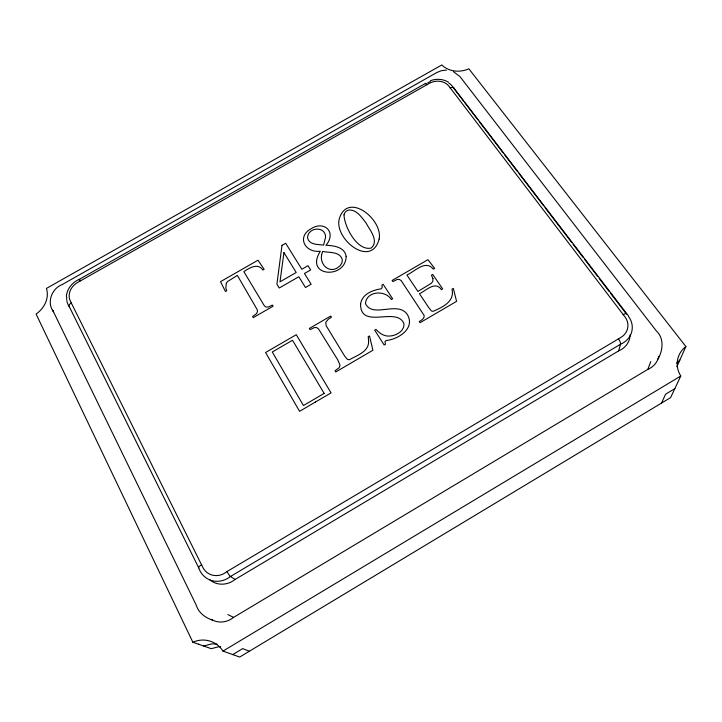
<?xml version="1.0" encoding="UTF-8"?>
<svg xmlns="http://www.w3.org/2000/svg" width="722" height="722" viewBox="0 0 722 722"><rect width="100%" height="100%" fill="white"/><g stroke="black" fill="none" stroke-linecap="round" stroke-linejoin="round"><path stroke-width="1.08" d="M66.343 296.453C66.92 288.854 72.371 282.203 79.312 279.342L425.52 83.418M209.588 579.631A21.633 20.026 -58.8 0 0 235.101 579.45L618.646 350.901L620.559 344.213A21.335 19.115 9.5 0 0 628.537 316.48M211.05 619.277A21.371 19.72 -63.8 0 0 233.585 617.391L647.824 369.366L650.766 361.551M657.95 359.096C663.013 350.477 664.276 338.167 656.28 330.829L459.941 76.568L453.353 71.595M676.839 366.74L685.9 346.569L468.867 68.816A22.084 18.059 -9.4 0 1 441.837 64.944L46.407 288.439A23.086 19.106 -38.4 0 1 36.1 314.061L192.873 642.246L211.266 648.681L218.82 646.704A26.615 24.259 -71.6 0 1 220.652 646.623M661.56 403.057L665.567 394.212L674.844 388.635M685.9 346.569A27.075 23.844 17.5 0 0 680.774 376.027L670.612 397.605L239.695 657.056L222.972 651.1L221.428 648.934A28.311 25.676 -69.9 0 0 195.13 641.344L192.873 642.246M676.631 363.076L679.853 360.034M226.997 571.553L224.38 573.34A17.075 15.776 -58 0 1 202.9 567.528L70.242 300.866A14.873 12.554 -36.5 0 1 77.407 282.591L429.536 83.256A14.368 11.967 -10.4 0 1 448.876 86.117L625.053 316.985A16.561 14.828 9.4 0 1 621.037 337.354L226.997 571.553A4.738 0.623 59.2 0 0 230.471 576.49L235.101 579.45M232.755 654.583L242.682 648.609L249.37 651.235M222.972 651.1L680.774 376.027M315.37 402.055L299.576 411.305L265.561 352.517L296.273 334.71L331.073 392.894L315.297 402.091M203.622 646L211.375 643.979A27.319 24.846 -70.9 0 1 216.979 644.177M430.375 80.738C436.214 78.49 443.118 78.842 448.452 82.227M446.377 70.106L441.485 70.675L436.945 72.453L62.254 284.531C51.794 288.349 46.343 302.617 53.536 311.723L52.697 310.207L196.203 605.072C198.523 612.798 205.418 617.879 212.846 620.252M198.541 644.241L199.281 644.484M227.854 614.566L233.585 617.391M628.474 315.938L453.642 87.723M448.885 83.12A18.519 15.442 -10.4 0 1 453.957 88.544L463.542 101.071M464.905 102.867L477.919 119.87M479.282 121.666L503.252 152.992M504.615 154.779L517.629 171.791M518.992 173.578L543.639 205.806M545.011 207.593L571.707 242.502M573.078 244.298L583.349 257.727M584.721 259.514L597.726 276.526M599.098 278.313L609.359 291.742M610.731 293.529L626.479 314.115A4.621 1.155 -37.1 0 0 623.122 314.765M66.848 300.623A19.16 16.191 -36.5 0 0 69.366 306.832L198.758 567.898A22.003 20.333 -58.2 0 0 230.471 576.49L620.559 344.213A4.594 1.282 59.2 0 0 618.384 338.717M629.882 337.616A20.992 18.853 9.9 0 1 618.646 350.901M630.189 334.701A20.992 18.853 9.9 0 1 630.035 336.651M79.862 281.381A4.161 0.578 60.2 0 1 79.934 279.838M66.74 299.774A19.16 16.191 -36.5 0 1 66.713 297.139M69.366 306.832A4.233 2.193 -26.2 0 1 71.442 302.879M198.758 567.898A4.774 1.254 -26.4 0 1 201.745 564.739M425.366 84.005A4.052 1.083 60.7 0 1 427.361 84.654M450.131 88.03A4.115 2.085 -37.3 0 1 453.957 88.544M427.704 82.822A18.519 15.442 -10.4 0 1 430.24 81.64M658.708 356.325A20.649 18.501 13.3 0 1 647.824 369.366M360.558 304.26C360.702 330.243 397.271 305.83 404.013 323.925L403.607 327.328L401.631 330.667A16.958 15.568 -14.9 0 1 390.079 336.019C384.465 336.714 379.555 333.402 375.981 329.394L374.682 330.153L384.176 345.035L385.476 344.277L384.961 341.84L386.044 340.54C398.039 339.466 415.34 328.636 407.533 314.837C398.039 299.982 372.642 318.898 365.476 303.556C366.325 290.885 385.395 289.73 391.369 299.522L392.651 298.773L383.174 284.333L381.902 285.073L382.245 287.509L381.09 288.836C372.39 290.118 361.767 294.269 360.558 304.26M346.136 256.364C345.91 279.45 303.998 276.977 320.333 251.256C304.639 253.097 296.435 236.437 311.363 228.576C324.313 220.345 336.966 232.285 325.956 245.299C333.591 245.516 344.827 247.041 346.136 256.364M432.92 278.512L432.848 281.273L431.386 283.25L417.93 291.453L406.901 275.01C414.428 271.869 425.529 259.189 433.308 269.135L434.644 268.358L427.965 259.667L392.127 280.452L392.876 281.58L397.208 279.495L399.465 279.45L401.252 280.732L424.184 315.532C424.5 318.465 421.522 320.279 419.292 321.507L420.078 322.689L456.575 301.354L453.344 288.376L451.963 289.188C455.113 301.588 442.153 307.392 433.029 311.353L431.395 310.947L428.805 307.662L419.446 293.719C425.655 290.957 435.42 280.407 441.377 289.666L442.658 288.917L432.74 274.405L431.458 275.145L432.92 278.512M321.561 255.019C320.397 260.804 323.736 267.618 329.629 269.207A9.133 8.141 -19.5 0 0 337.219 268.006L340.243 265.642L341.939 262.79L342.309 259.821C340.297 251.346 329.16 252.817 322.635 251.455L321.561 255.019M368.617 341.046C369.132 351.749 356.957 355.359 349.439 359.718L347.508 359.475L344.665 356.108L326.145 325.694L325.748 322.373L328.339 319.196L331.443 317.211L330.721 316.055L309.368 328.438L310.072 329.602L314.413 327.553L316.741 327.608L318.537 328.934L337.887 360.07L340.08 365.314L339.178 367.706L335.026 370.747L335.766 371.956L372.922 350.242L369.538 336.037L368.238 336.488L368.617 341.046M344.006 214.885C344.295 226.419 357.146 251.446 371.234 248.025C379.393 240.958 369.628 229.813 366.018 222.936C361.74 217.53 356.713 209.443 348.834 210.039A6.101 5.343 -17 0 0 344.006 214.885M282.004 245.372L276.905 284.152L279.233 288.015L298.836 276.734L305.487 287.518L311.146 284.26L304.458 273.494L310.659 269.929L308.014 265.696L301.832 269.252L285.695 243.26L282.004 245.372M283.945 252.592L279.992 281.806L296.219 272.483L283.945 252.592M325.568 237.168L323.637 245.074C318.176 244.388 308.944 244.975 307.572 237.872C307.563 227.159 325.532 225.544 325.568 237.168M379.149 239.045C371.307 268.647 334.457 239.415 339.15 219.289C347.237 190.671 383.129 219.353 379.149 239.045M226.32 283.367L225.805 287.988L226.735 290.74L225.445 291.48L220.508 281.661L257.998 260.209L264.144 269.297L262.862 270.037C258.025 262.528 249.153 268.024 243.865 271.662L264.324 305.767L266.012 307.03L268.241 307.04L272.42 305.063L273.096 306.2L253.26 317.635L252.601 316.489L256.554 313.673L257.528 311.507L257.149 309.567L237.357 275.389L227.475 281.598L226.32 283.367M324.142 393.409L303.439 405.529L272.284 351.984L292.518 340.252L324.142 393.409"/></g></svg>
